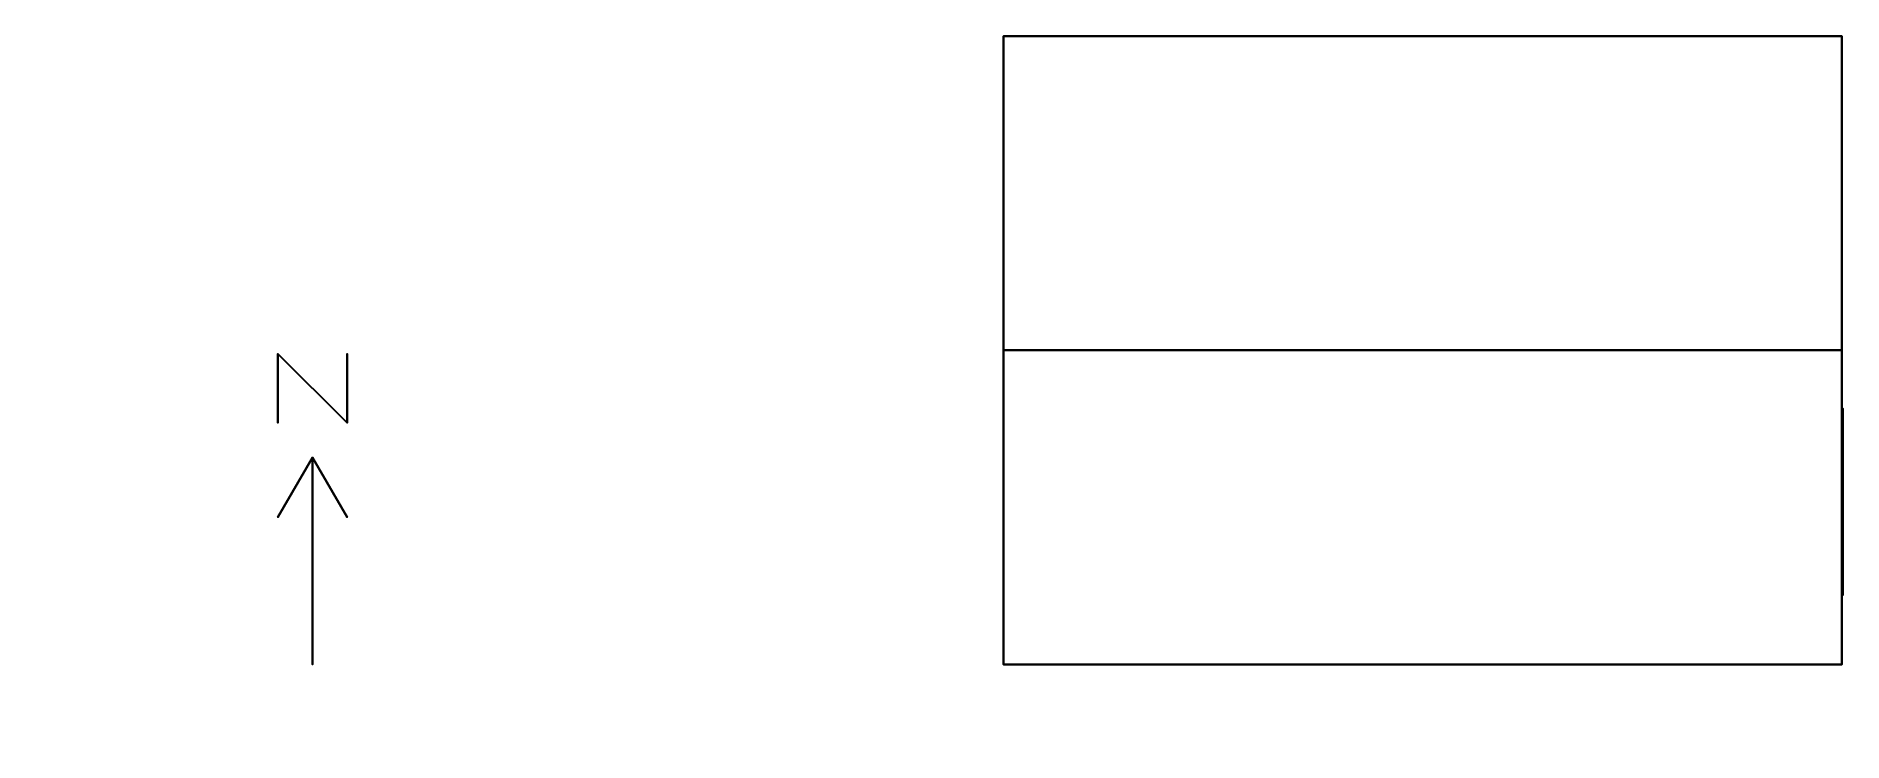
# Model space of a CAD drawing. Header units: metres. Extents: x -14 to 12.1, y -1.1 to 9.1.
import ezdxf

# ---------------------------------------------------------------- set-up
doc = ezdxf.new("R2010")
doc.units = ezdxf.units.M

msp = doc.modelspace()

# ---------------------------------------------------------------- linework, layer by layer
at = {"layer": '1', "color": 3}
for points in [[(-10.5, 4.5, 0.1), (-10.5, 4.5), (-10.5, 3.5), (-10.5, 3.5, 0.1)], [(-10.5, 4.5, 0.1), (-10.5, 4.5), (-9.5, 3.5), (-9.5, 3.5, 0.1)], [(-9.5, 4.5, 0.1), (-9.5, 4.5), (-9.5, 3.5), (-9.5, 3.5, 0.1)], [(-10, 3, 0.1), (-10, 3), (-10.5, 2.13397), (-10.5, 2.13397, 0.1)], [(-10, 3, 0.1), (-10, 3), (-10, 0), (-10, 0, 0.1)], [(-10, 3, 0.1), (-10, 3), (-9.5, 2.13397), (-9.5, 2.13397, 0.1)]]:
    msp.add_3dface(points, dxfattribs=at)
at = {"layer": 'ATTIC_UNIT1', "color": 43}
for points in [[(0, 4.54991, 6.69956), (0, 9.09982, 5.19303), (0, 0, 5.19303)], [(12.13309, 4.54991, 6.69956), (12.13309, 0, 5.19303), (12.13309, 9.09982, 5.19303)]]:
    msp.add_3dface(points, dxfattribs=at)
at = {"layer": 'ATTIC_UNIT1', "color": 15}
for points in [[(12.13309, 4.54991, 6.69956), (12.13309, 9.09982, 5.19303), (0, 9.09982, 5.19303), (0, 4.54991, 6.69956)], [(0, 4.54991, 6.69956), (0, 0, 5.19303), (12.13309, 0, 5.19303), (12.13309, 4.54991, 6.69956)]]:
    msp.add_3dface(points, dxfattribs=at)
at = {"layer": 'LIVING_UNIT1', "color": 43}
for points in [[(12.13309, 9.09982, 2.60156), (12.13309, 9.09982, 0.0101), (0, 9.09982, 0.0101), (0, 9.09982, 2.60156)], [(0, 9.09982, 2.60156), (0, 9.09982, 0.0101), (0, 0, 0.0101), (0, 0, 2.60156)], [(12.13309, 9.09982, 5.19303), (12.13309, 9.09982, 2.60156), (0, 9.09982, 2.60156), (0, 9.09982, 5.19303)], [(0, 9.09982, 5.19303), (0, 9.09982, 2.60156), (0, 0, 2.60156), (0, 0, 5.19303)], [(12.13309, 0, 2.60156), (12.13309, 0, 0.0101), (12.13309, 9.09982, 0.0101), (12.13309, 9.09982, 2.60156)], [(12.13309, 0, 5.19303), (12.13309, 0, 2.60156), (12.13309, 9.09982, 2.60156), (12.13309, 9.09982, 5.19303)], [(0, 0, 2.60156), (0, 0, 0.0101), (12.13309, 0, 0.0101), (12.13309, 0, 2.60156)], [(0, 0, 5.19303), (0, 0, 2.60156), (12.13309, 0, 2.60156), (12.13309, 0, 5.19303)]]:
    msp.add_3dface(points, dxfattribs=at)
at = {"layer": 'LIVING_UNIT1', "color": 8}
for points in [[(12.13309, 0, 2.60156), (0, 0, 2.60156), (0, 9.09982, 2.60156), (12.13309, 9.09982, 2.60156)], [(12.13309, 0, 0.0101), (0, 0, 0.0101), (0, 9.09982, 0.0101), (12.13309, 9.09982, 0.0101)]]:
    msp.add_3dface(points, dxfattribs=at)
at = {"layer": 'LIVING_UNIT1', "color": 15}
msp.add_3dface([(0, 9.09982, 5.19303), (0, 0, 5.19303), (12.13309, 0, 5.19303), (12.13309, 9.09982, 5.19303)], dxfattribs=at)
at = {"layer": 'LIVING_UNIT1', "color": 143}
for points in [[(9.39119, 9.09982, 2.44912), (9.39119, 9.09982, 0.92473), (6.68399, 9.09982, 0.92473), (6.68399, 9.09982, 2.44912)], [(9.39119, 9.09982, 5.04059), (9.39119, 9.09982, 3.5162), (6.68399, 9.09982, 3.5162), (6.68399, 9.09982, 5.04059)], [(0, 8.09982, 2.44912), (0, 8.09982, 0.92473), (0, 5.39262, 0.92473), (0, 5.39262, 2.44912)], [(0, 8.09982, 5.04059), (0, 8.09982, 3.5162), (0, 5.39262, 3.5162), (0, 5.39262, 5.04059)], [(12.13309, 1, 2.44912), (12.13309, 1, 0.92473), (12.13309, 3.7072, 0.92473), (12.13309, 3.7072, 2.44912)], [(12.13309, 1, 5.04059), (12.13309, 1, 3.5162), (12.13309, 3.7072, 3.5162), (12.13309, 3.7072, 5.04059)], [(1, 0, 2.44912), (1, 0, 0.92473), (3.7072, 0, 0.92473), (3.7072, 0, 2.44912)], [(1, 0, 5.04059), (1, 0, 3.5162), (3.7072, 0, 3.5162), (3.7072, 0, 5.04059)]]:
    msp.add_3dface(points, dxfattribs=at)
at = {"layer": 'LIVING_UNIT1', "color": 45}
msp.add_3dface([(11.63309, 9.09982, 2.14425), (11.63309, 9.09982, 0.0101), (9.89119, 9.09982, 0.0101), (9.89119, 9.09982, 2.14425)], dxfattribs=at)
at = {"layer": 'LIVING_UNIT1', "color": 13}
for points in [[(12.14833, 1, 2.44912), (12.13309, 1, 2.44912), (12.13309, 3.7072, 2.44912), (12.14833, 3.7072, 2.44912)], [(12.14833, 1, 5.04059), (12.13309, 1, 5.04059), (12.13309, 3.7072, 5.04059), (12.14833, 3.7072, 5.04059)]]:
    msp.add_3dface(points, dxfattribs=at)

doc.saveas('drawing.dxf')
